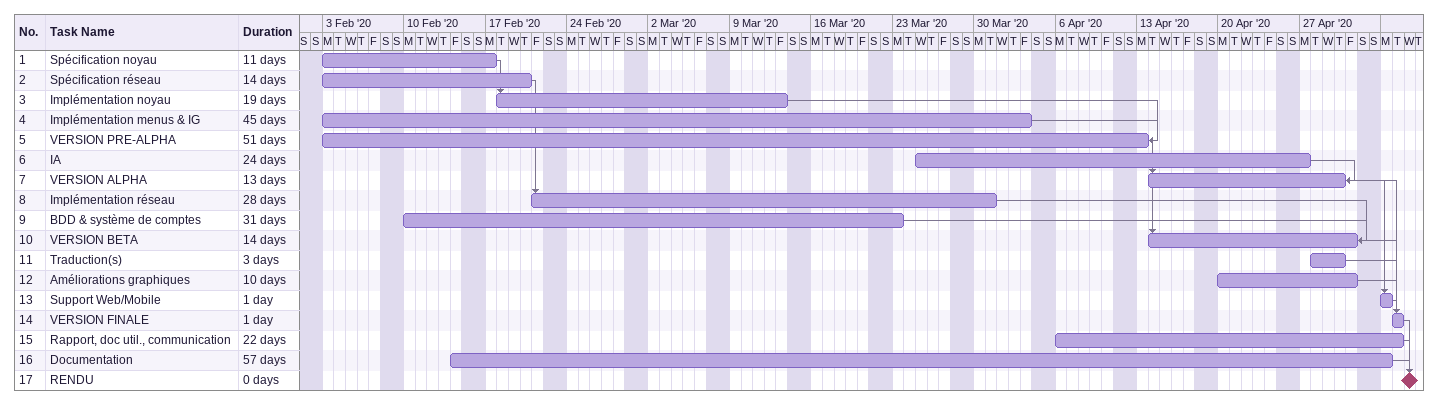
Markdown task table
| ID | Task | Duration | Start | Finish | Predecessors |
|---|---|---|---|---|---|
| 1 | Spécification noyau | 11d | 2020-02-03 | 2020-02-17 |  |
| 2 | Spécification réseau | 14d | 2020-02-03 | 2020-02-20 |  |
| 3 | Implémentation noyau | 19d | 2020-02-18 | 2020-03-13 | 1 |
| 4 | Implémentation menus & IG | 45d | 2020-02-03 | 2020-04-03 |  |
| 5 | VERSION PRE-ALPHA | 51d | 2020-02-03 | 2020-04-13 | 3FF, 4FF |
| 6 | IA | 24d | 2020-03-25 | 2020-04-27 |  |
| 7 | VERSION ALPHA | 13d | 2020-04-14 | 2020-04-30 | 5, 6FF |
| 8 | Implémentation réseau | 28d | 2020-02-21 | 2020-03-31 | 2 |
| 9 | BDD & système de comptes | 31d | 2020-02-10 | 2020-03-23 |  |
| 10 | VERSION BETA | 14d | 2020-04-14 | 2020-05-01 | 5, 8FF, 9FF |
| 11 | Traduction(s) | 3d | 2020-04-28 | 2020-04-30 |  |
| 12 | Améliorations graphiques | 10d | 2020-04-20 | 2020-05-01 |  |
| 13 | Support Web/Mobile | 1d | 2020-05-04 | 2020-05-04 | 7, 10, 11, 12 |
| 14 | VERSION FINALE | 1d | 2020-05-05 | 2020-05-05 | 7, 10, 11, 12, 13 |
| 15 | Rapport, doc util., communication | 22d | 2020-04-06 | 2020-05-05 |  |
| 16 | Documentation | 57d | 2020-02-14 | 2020-05-04 |  |
| 17 | RENDU | 0d | 2020-05-06 | 2020-05-06 | 14, 15, 16 |
